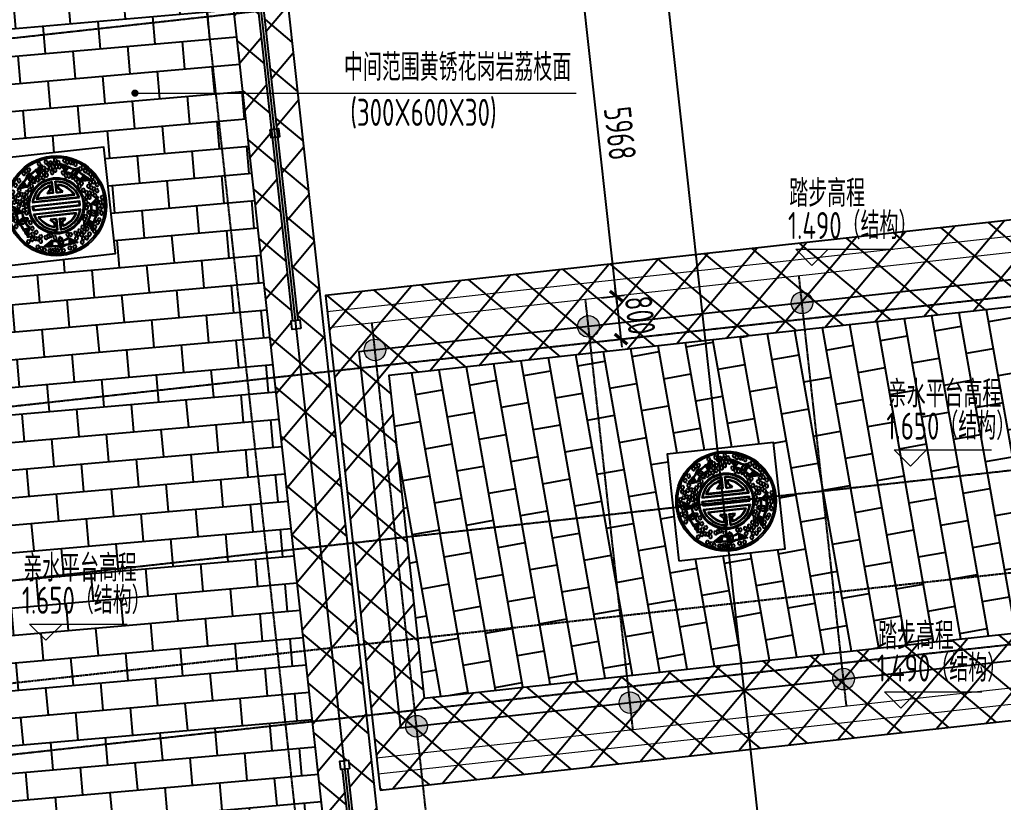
# Model space of a CAD drawing. Header units: millimetres. Extents: x -1003406 to 3312184, y 81337 to 716393.
# Drawn here: x 1310554 to 1328734, y 507760 to 522233 of the extents above; entities that cross this region are included whole.
import ezdxf

# ---------------------------------------------------------------- set-up
doc = ezdxf.new("R2010")
doc.units = ezdxf.units.MM
doc.header["$LTSCALE"] = 10
doc.linetypes.add('DASH', pattern=[0.35, 0.25, -0.1])
doc.linetypes.add('DOTE', pattern=[2.42, 2, -0.2, 0.02, -0.2])
doc.layers.get('0').update_dxf_attribs({"linetype": 'CONTINUOUS'})
doc.layers.get('Defpoints').update_dxf_attribs({"linetype": 'CONTINUOUS'})
for name, color, linetype in [('DIM', 3, 'CONTINUOUS'), ('DOTE', 1, 'DOTE'), ('KZ-BH', 253, 'CONTINUOUS'), ('图层5', 8, 'CONTINUOUS'), ('栏杆-SK', 4, 'CONTINUOUS'), ('码头-SK', 7, 'CONTINUOUS'), ('砖块-sk', 252, 'CONTINUOUS'), ('配筋率', 61, 'CONTINUOUS')]:
    doc.layers.add(name, color=color, linetype=linetype)
for name, color, linetype, lineweight in [('TEXT', 3, 'CONTINUOUS', 15), ('thick', 6, 'CONTINUOUS', 25), ('引线-H', 130, 'CONTINUOUS', 20), ('标注', 7, 'CONTINUOUS', 9)]:
    doc.layers.add(name, color=color, linetype=linetype, lineweight=lineweight)
doc.styles.add('TCCAD_Dimension', font='Tssdeng.shx', dxfattribs={"width": 0.7, "bigfont": 'hztxt.shx'})
doc.styles.add('TSSD_Dimension', font='Tssdeng.shx', dxfattribs={"width": 0.7, "bigfont": 'hztxt.shx'})
doc.dimstyles.new('TSSD_100_150', dxfattribs={"dimtxt": 500, "dimasz": 150, "dimexe": 150, "dimexo": 300, "dimgap": 150, "dimtad": 1, "dimdec": 0, "dimzin": 0, "dimdsep": 46, "dimtxsty": 'TSSD_Dimension', "dimblk": 'ARCHTICK', "dimcen": 0, "dimdle": 150, "dimclrt": 7, "dimadec": 0, "dimazin": 0, "dimtfac": 1, "dimtdec": 0, "dimtix": 1, "dimtmove": 2, "dimatfit": 3, "dimfxl": 1, "dimtolj": 1, "dimtzin": 0, "dimarcsym": 0})
pattern_1 = [(50, (393713.3, 19631.53), (-486.43822, 408.17013), []), (140, (393713.3, 19631.53), (-408.17013, -486.43822), [])]

# ---------------------------------------------------------------- blocks, each defined once
blk = doc.blocks.new('_ArchTick')
at = {"color": 0, "const_width": 0.4}
blk.add_lwpolyline([(-0.71, -0.71), (0.71, 0.71)], dxfattribs=at)
blk = doc.blocks.new('*D455')
at = {"layer": 'Defpoints', "color": 0, "transparency": 16777216}
for p in [(1320925, 523053), (1320358, 522990), (1321012, 517058)]:
    blk.add_point(p, dxfattribs=at)
at = {"layer": 'DIM', "color": 0, "lineweight": -2, "transparency": 16777216}
for p, q in [((1320656, 523023), (1321074, 523069)), ((1321596, 516972), (1320909, 523202)), ((1321310, 517091), (1321729, 517137))]:
    blk.add_line(p, q, dxfattribs=at)
at = {"layer": 'DIM', "color": 0, "lineweight": -2, "transparency": 16777216, "xscale": 150, "yscale": 150, "zscale": 150}
for p, rotation in [((1320925, 523053), 96.29735263667165), ((1321580, 517121), 276.2973526366716)]:
    blk.add_blockref('_ArchTick', p, dxfattribs=dict(at, rotation=rotation))
at = {"layer": 'DIM', "color": 7, "transparency": 16777216, "insert": (1321650, 520130), "char_height": 500, "attachment_point": 5, "rotation": 276.2974, "style": 'TSSD_Dimension'}
blk.add_mtext('\\A1;5968', dxfattribs=at)
blk = doc.blocks.new('*D460')
at = {"layer": 'Defpoints', "color": 0, "transparency": 16777216}
for p in [(1319940, 546116), (1312991, 545349), (1317926, 500620)]:
    blk.add_point(p, dxfattribs=at)
at = {"layer": 'DIM', "color": 0, "lineweight": -2, "transparency": 16777216}
for p, q in [((1324892, 501238), (1319923, 546265)), ((1313289, 545382), (1320089, 546132)), ((1318225, 500653), (1325025, 501404))]:
    blk.add_line(p, q, dxfattribs=at)
at = {"layer": 'DIM', "color": 0, "lineweight": -2, "transparency": 16777216, "xscale": 150, "yscale": 150, "zscale": 150}
for p, rotation in [((1319940, 546116), 96.29735263601), ((1324876, 501387), 276.29735263601)]:
    blk.add_blockref('_ArchTick', p, dxfattribs=dict(at, rotation=rotation))
at = {"layer": 'DIM', "color": 7, "transparency": 16777216, "insert": (1322805, 523795), "char_height": 500, "attachment_point": 5, "rotation": 276.2974, "style": 'TSSD_Dimension'}
blk.add_mtext('\\A1;45000', dxfattribs=at)
blk = doc.blocks.new('$RECOVER_180420175437-0')
at = {"layer": '标注'}
for p, q in [((0, 0), (-150, 150)), ((-150, 150), (750, 150)), ((0, 0), (150, 150))]:
    blk.add_line(p, q, dxfattribs=at)
blk = doc.blocks.new('*D475')
at = {"layer": 'Defpoints', "color": 0, "transparency": 16777216}
for p in [(1321012, 517058), (1321668, 516326), (1321100, 516263)]:
    blk.add_point(p, dxfattribs=at)
at = {"layer": 'DIM', "color": 0, "lineweight": -2, "transparency": 16777216}
for p, q in [((1321580, 517121), (1321563, 517270)), ((1321310, 517091), (1321729, 517137)), ((1321580, 517121), (1321668, 516326)), ((1321398, 516296), (1321817, 516342)), ((1321668, 516326), (1321684, 516176))]:
    blk.add_line(p, q, dxfattribs=at)
at = {"layer": 'DIM', "color": 0, "lineweight": -2, "transparency": 16777216, "xscale": 150, "yscale": 150, "zscale": 150}
for p, rotation in [((1321580, 517121), 276.2973526359207), ((1321668, 516326), 96.29735263592076)]:
    blk.add_blockref('_ArchTick', p, dxfattribs=dict(at, rotation=rotation))
at = {"layer": 'DIM', "color": 7, "transparency": 16777216, "insert": (1322021, 516767), "char_height": 500, "attachment_point": 5, "rotation": 276.2974, "style": 'TSSD_Dimension'}
blk.add_mtext('\\A1;800', dxfattribs=at)
blk = doc.blocks.new('234')
at = {"layer": '图层5'}
for p, q in [((-233.3, 305.4), (-197.6, 254.3)), ((-132.5, 288.6), (-154.1, 333.7)), ((-125.7, 293.8), (-146.8, 338.1)), ((-128.9, 300.4), (-124.8, 350.9)), ((-120.6, 306.5), (-116.3, 356.9)), ((110.5, 317.9), (116.6, 350.7)), ((116.3, 304.3), (124.1, 344.7)), ((117.2, 302.4), (147.6, 333.7)), ((120.1, 295.9), (152.6, 329.8)), ((230.7, 306.3), (193.2, 256.6)), ((-280.8, 193.9), (-310.2, 209.9)), ((-266.1, 195.3), (-302.1, 215.2)), ((-264, 195.5), (-284.4, 234.1)), ((-256.9, 196.3), (-279.2, 237.6)), ((-173.8, 224.9), (-173.8, 224.9)), ((-19.2, 112.7), (-19.2, 207.8)), ((-13.7, 107.2), (-13.7, 214.1)), ((13.7, 107.2), (13.7, 214.1)), ((19.2, 112.7), (19.2, 207.8)), ((173.7, 224.9), (173.7, 224.9)), ((246.6, 204.5), (282.8, 239)), ((253.6, 199.7), (289.2, 233.4)), ((258.9, 204.7), (308.2, 216.4)), ((267.2, 198.7), (316.5, 210.2)), ((-13.7, 107.2), (-73.3, 107.2)), ((-19.2, 112.7), (-64.5, 112.7)), ((-40.3, 140.7), (-40.3, 175.1)), ((-34.9, 136.9), (-34.9, 181.7)), ((13.7, 107.2), (73.3, 107.2)), ((19.2, 112.7), (64.5, 112.7)), ((34.9, 136.9), (34.9, 181.7)), ((40.3, 140.7), (40.3, 175.1)), ((-221.8, 39.9), (221.8, 39.9)), ((-221.8, 6.9), (221.8, 6.9)), ((-221.8, -35.3), (-221.8, 6.9)), ((-214.9, 0), (-214.9, -28.4)), ((214.9, 0), (-214.9, 0)), ((-214.7, 45.4), (214.7, 45.4)), ((-180.7, 69.2), (180.7, 69.2)), ((-171.9, 74.7), (171.9, 74.7)), ((214.9, 0), (214.9, 0)), ((214.9, -28.4), (214.9, 0)), ((221.8, -35.3), (221.8, 6.9)), ((-341.4, -29.4), (-388, -9.7)), ((-338.2, -39.1), (-384.9, -19.6)), ((-330.9, -38.2), (-379.5, -44.5)), ((-328.1, -46.2), (-377.6, -52.8)), ((-221.8, -35.3), (221.8, -35.3)), ((-221.8, -68.3), (221.8, -68.3)), ((-214.9, -28.4), (214.9, -28.4)), ((-214.7, -73.8), (214.7, -73.8)), ((331.6, -33.5), (373.9, -53.8)), ((336.9, -28.7), (376, -47.9)), ((338.5, -27.3), (379.2, -22.2)), ((349.5, -17.5), (382.7, -13.2)), ((-375.2, -136.9), (-315.6, -118.8)), ((-281.1, -105.6), (-281.1, -105.6)), ((-180.7, -97.6), (180.7, -97.6)), ((-171.9, -103.1), (171.9, -103.1)), ((-13.7, -135.6), (-73.3, -135.6)), ((-19.2, -141.1), (-64.5, -141.1)), ((-40.3, -169), (-40.3, -203.5)), ((-34.9, -165.2), (-34.9, -210.1)), ((-19.2, -141.1), (-19.2, -236.2)), ((-13.7, -135.6), (-13.7, -242.5)), ((13.7, -135.6), (13.7, -242.5)), ((13.7, -135.6), (73.3, -135.6)), ((19.2, -141.1), (19.2, -236.2)), ((19.2, -141.1), (64.5, -141.1)), ((34.9, -165.2), (34.9, -210.1)), ((40.3, -169), (40.3, -203.5)), ((281.1, -105.5), (281.1, -105.5)), ((284.2, -181.2), (328.2, -204.9)), ((375.6, -135.5), (316.8, -115.1)), ((-279.6, -193.5), (-325.8, -201.9)), ((-281.1, -200.5), (-324, -207.9)), ((-281.5, -202.6), (-311.5, -230.6)), ((-284.7, -216.9), (-309, -239.9)), ((281.8, -189.3), (324.9, -212.8)), ((285.1, -202.6), (311.2, -245.9)), ((288.2, -192.8), (314.6, -236)), ((-91, -343.6), (-124.2, -381.8)), ((-80.8, -343.5), (-113.8, -381.9)), ((-79.5, -336.3), (-88.5, -384.5)), ((-71, -336.1), (-80, -385.3)), ((0.1, -309.7), (0.1, -309.7)), ((0.7, -408.9), (0.6, -346.7)), ((84.1, -335.5), (77.8, -382)), ((90.3, -339.1), (84.1, -382.2)), ((92.1, -340.1), (109.6, -377.4)), ((104.8, -347.6), (119.2, -377.8))]:
    blk.add_line(p, q, dxfattribs=at)
for radius in [467, 452]:
    blk.add_circle((0, -14.2), radius, dxfattribs=at)
for centre in [(-118.3, 392.7), (-77.4, 348.7), (-52.3, 400.9), (-31.6, 379.4), (-14, 390.5), (8.3, 352.2), (22.7, 387.3), (36.2, 408.9), (40.2, 351.4), (62.6, 385.7), (120.8, 398.4), (144, 381.5), (174.3, 374.5), (196.2, 366.8), (218.7, 353.4), (-321.6, 257.7), (-270, 320), (-244.4, 340.5), (-218.7, 346.6), (-121.8, 261), (-94.8, 262), (-85.6, 305.7), (-60.3, 280.2), (-52.8, 326.2), (-18, 341.9), (-6.9, 300.4), (23.5, 318), (68.2, 344.3), (94.7, 285.6), (259.5, 305.5), (286.3, 313.3), (302.1, 281.6), (327.8, 264.9), (-359.5, 218.8), (-330.6, 168.4), (-208.9, 195.2), (-147.4, 246.6), (119.5, 255.8), (146.6, 249.8), (207.8, 210.7), (226.9, 183.6), (255.1, 168.5), (340.9, 167.1), (348.6, 244.3), (364.6, 213.8), (369.5, 169.9), (-396.1, 117.1), (-389.6, 158.2), (-375.5, 106.8), (-343.4, 123.4), (-313.7, 127.1), (-305.1, 77.6), (-290.4, 121.9), (-266.6, 98.1), (-260.1, 139.2), (-229.6, 163.9), (232.8, 145.5), (264.2, 104.2), (291.4, 79.1), (317.9, 135.7), (341.6, 118.3), (364.6, 105.1), (392.5, 85.4), (398.8, 141.1), (-439.7, 9.5), (-421.4, 48.1), (-416.8, 8.9), (-388.4, 61.8), (-358.6, 65.5), (-349.5, 18.7), (-335.3, 60.3), (-311.5, 36.5), (-280.9, 13), (-279.2, 56.3), (278.5, -7.7), (291.4, 33.8), (313.7, 31.7), (316.5, 71.6), (347.2, 61.7), (368.3, 41.9), (433.4, 17.1), (-427.1, -91.6), (-411.6, -28.5), (-401.3, -62), (-307.2, -22), (-286.6, -49.1), (277.7, -63.4), (296.3, -34.7), (400.8, -87.5), (410.9, -28.6), (422.5, -63.4), (435.7, -26.2), (-396.2, -112.4), (-394.9, -164), (-259.5, -143.1), (-248.1, -199.3), (246.7, -167.2), (261.4, -142.5), (383, -187.4), (410.9, -127), (-274.6, -261), (-246.2, -255.4), (-215.4, -239.2), (-175.7, -284.5), (-105.3, -286.8), (-81.9, -285.2), (77.1, -291.5), (100.5, -294.6), (150.4, -288.3), (189.4, -271.2), (223.7, -238.5), (229.9, -283.7), (250.2, -205.8), (259.5, -226), (261.1, -260.3), (327.2, -289.5), (335, -250.1), (366, -209.8), (-295.9, -318.1), (-259, -300.4), (-229.3, -296.6), (-214.5, -377.2), (-206, -301.9), (-182.2, -325.7), (-128.7, -297.7), (-46.1, -308.6), (152, -336.6), (172.2, -299.3), (201.9, -377.2), (206.5, -310.2), (217.4, -342.9), (250.2, -341.3), (278.3, -310.2), (-180.2, -395.8), (-156.8, -413), (-106.9, -422.3), (-86.6, -427), (-58.5, -423.9), (-38.3, -428.6), (-7.1, -439.5), (19.4, -437.9), (81.8, -419.2), (106.7, -428.6), (128.6, -413)]:
    blk.add_ellipse(centre, major_axis=(0, 19.4), ratio=0.616865, dxfattribs=at)
for centre, major_axis, start_param, end_param in [((-1075.7, 685), (-730.4, 730.4), 3.529693, 3.629181), ((-125.6, 405.7), (-31.2, 31.2), 2.428217, 3.360391), ((117.5, 403.5), (-31.2, 31.2), 1.390652, 2.322825), ((1056.2, 719.3), (730.4, 730.4), 2.692657, 2.792146), ((-359, 348), (92.4, 92.4), 4.470289, 5.085238), ((-359, 348), (96.3, 96.3), 4.481021, 5.004715), ((-167.1, 291.4), (-51.2, 51.2), 0.504812, 2.266005), ((-256.6, 225.4), (-62.4, 62.4), 3.898542, 5.269642), ((-167.1, 291.4), (-47.3, 47.3), 0.585352, 2.25569), ((-256.6, 225.4), (-58.5, 58.5), 3.920107, 5.20412), ((-242.2, 437.6), (-92.4, 92.4), 2.493237, 3.108187), ((-242.2, 437.6), (-96.3, 96.3), 2.552957, 3.097455), ((-81.6, 112.9), (129.4, 129.4), 1.037642, 1.472321), ((-81.6, 112.9), (125.5, 125.5), 1.022339, 1.472321), ((-164.8, 394.4), (-37.9, 37.9), 2.579762, 3.269542), ((-164.8, 394.4), (-41.8, 41.8), 2.605209, 3.228554), ((-1075.7, 685), (-726.5, 726.5), 3.53237, 3.608206), ((-125.6, 405.7), (35.1, 35.1), 4.048283, 4.465521), ((117.5, 403.5), (-35.1, 35.1), 1.856317, 2.273556), ((1056.2, 719.3), (726.5, 726.5), 2.713632, 2.789469), ((157.2, 393.7), (41.8, 41.8), 3.093285, 3.71663), ((157.2, 393.7), (37.9, 37.9), 3.052297, 3.742076), ((85, 109.2), (125.5, 125.5), 0.137129, 0.58711), ((85, 109.2), (-129.4, 129.4), -1.433667, -0.998988), ((232.9, 439.9), (96.3, 96.3), 3.224383, 3.748078), ((232.9, 439.9), (92.4, 92.4), 3.213652, 3.828601), ((239, 239.1), (51.2, 51.2), 0.818972, 2.580164), ((239, 239.1), (-47.3, 47.3), -0.671285, 0.999053), ((148.6, 303.9), (-62.4, 62.4), 2.641905, 4.013005), ((148.6, 303.9), (58.5, 58.5), 4.234267, 5.518279), ((354.4, 354.9), (96.3, 96.3), 2.867116, 3.411615), ((354.4, 354.9), (-92.4, 92.4), 1.2366, 1.85155), ((-360, 227.1), (31.2, 31.2), 4.218085, 5.150259), ((-370.4, 1217.4), (730.4, 730.4), 3.949294, 4.048783), ((-360, 227.1), (35.1, 35.1), 4.683751, 5.100989), ((-370.4, 1217.4), (726.5, 726.5), 3.97027, 4.046106), ((-338.5, 261.8), (37.9, 37.9), 4.308934, 4.998713), ((-338.5, 261.8), (41.8, 41.8), 4.349922, 4.973267), ((0, -14.2), (-185.4, 185.4), 3.926991, 10.210176), ((0, -14.2), (-177.6, 177.6), 3.926991, 10.210176), ((-90.2, 105.2), (-129.4, 129.4), -0.17703, 0.257649), ((-90.2, 105.2), (-125.5, 125.5), -0.17703, 0.272951), ((0, -14.2), (161.4, 161.4), 0.845596, 2.11688), ((0, -14.2), (157.6, 157.6), 0.871808, 2.085356), ((-173.5, 225), (3.97, 3.97), 3.922168, 5.129632), ((0, -14.2), (-161.4, 161.4), 4.166305, 5.437589), ((0, -14.2), (-157.6, 157.6), 4.197829, 5.411377), ((173.8, 224.8), (-3.97, 3.97), 1.094735, 2.302199), ((95.2, 101.9), (-125.5, 125.5), 4.478091, 4.928072), ((95.2, 101.9), (-129.4, 129.4), 4.493394, 4.928072), ((332.1, 1224.1), (-730.4, 730.4), 2.273056, 2.372544), ((332.1, 1224.1), (-726.5, 726.5), 2.275733, 2.351569), ((337.2, 267.9), (41.8, 41.8), 2.919368, 3.542713), ((337.2, 267.9), (37.9, 37.9), 2.893922, 3.583701), ((360.1, 234.1), (35.1, 35.1), 2.791646, 3.208884), ((360.1, 234.1), (31.2, 31.2), 2.742376, 3.67455), ((0, -14.2), (140.7, 140.7), 0.961433, 1.923653), ((0, -14.2), (136.8, 136.8), 0.99543, 1.878793), ((-17.6, 85.4), (-42.3, 42.3), -0.394855, 0.412115), ((-17.6, 85.4), (38.4, 38.4), 1.10904, 1.829393), ((0, -14.2), (-140.7, 140.7), 4.359533, 5.321752), ((17.6, 85.4), (-38.4, 38.4), 4.453792, 5.174146), ((0, -14.2), (-136.8, 136.8), 4.404392, 5.287755), ((17.6, 85.4), (42.3, 42.3), 5.87107, 6.67804), ((-437.2, -3.4), (31.2, 31.2), 5.25565, 6.187824), ((-996.6, -820.8), (730.4, 730.4), 0.073941, 0.17343), ((-437.2, -3.4), (-35.1, 35.1), 3.734123, 4.151362), ((-996.6, -820.8), (-726.5, 726.5), -1.494179, -1.418342), ((1023.6, -792.9), (730.4, 730.4), 1.43602, 1.535508), ((1023.6, -792.9), (726.5, 726.5), 1.456995, 1.532832), ((433.1, 2.2), (-35.1, 35.1), 0.59968, 1.016919), ((433.1, 2.2), (-31.2, 31.2), 0.134014, 1.066188), ((-438.6, -44.2), (37.9, 37.9), 5.407196, 6.096975), ((-438.6, -44.2), (41.8, 41.8), 5.432642, 6.055987), ((-503.7, -104.5), (92.4, 92.4), 5.320671, 5.93562), ((-307.2, -184.1), (-62.4, 62.4), -1.128006, 0.243094), ((-503.7, -104.5), (96.3, 96.3), 5.38039, 5.924889), ((-145.2, -52.1), (129.4, 129.4), 2.294279, 2.728958), ((-145.2, -52.1), (125.5, 125.5), 2.278977, 2.728958), ((0, -14.2), (-161.4, 161.4), 1.024712, 2.295997), ((0, -14.2), (-157.6, 157.6), 1.056236, 2.269784), ((0, -14.2), (161.4, 161.4), 3.987188, 5.258473), ((0, -14.2), (157.6, 157.6), 4.013401, 5.226949), ((314.8, -163.2), (51.2, 51.2), 5.84552, 7.606712), ((143.2, -57.7), (-125.5, 125.5), 3.592881, 4.042862), ((143.2, -57.7), (-129.4, 129.4), 3.592881, 4.02756), ((503.4, -96.2), (-96.3, 96.3), 0.39695, 0.920645), ((503.4, -96.2), (92.4, 92.4), 1.957015, 2.571964), ((436.1, -38.5), (41.8, 41.8), 1.836648, 2.459993), ((436.1, -38.5), (-37.9, 37.9), 0.224864, 0.914643), ((-342.3, -78.6), (-51.2, 51.2), 1.761449, 3.522642), ((-307.2, -184.1), (58.5, 58.5), 0.464355, 1.748368), ((-342.3, -78.6), (47.3, 47.3), 3.412785, 5.083123), ((-455.4, -243.7), (-92.4, 92.4), 4.15613, 4.771079), ((-455.4, -243.7), (-96.3, 96.3), 4.166861, 4.690556), ((-141.4, -63.1), (129.4, 129.4), 2.650403, 3.085082), ((-141.4, -63.1), (-125.5, 125.5), 1.079607, 1.529588), ((-1285.8, 14.1), (-730.4, 730.4), 3.635135, 3.734623), ((-281.1, -105.3), (-3.97, 3.97), 3.608009, 4.815473), ((0, -14.2), (-140.7, 140.7), 1.21794, 2.18016), ((0, -14.2), (-136.8, 136.8), 1.2628, 2.146163), ((-17.6, -113.8), (42.3, 42.3), 2.729478, 3.536447), ((-17.6, -113.8), (-38.4, 38.4), 1.3122, 2.032553), ((0, -14.2), (140.7, 140.7), 4.103026, 5.065245), ((17.6, -113.8), (38.4, 38.4), 4.250632, 4.970986), ((0, -14.2), (136.8, 136.8), 4.137022, 5.020386), ((17.6, -113.8), (-42.3, 42.3), 2.746738, 3.553708), ((281, -105.7), (-3.97, 3.97), -0.161902, 1.045562), ((139.8, -68.9), (125.5, 125.5), 4.792251, 5.242232), ((348.4, -57.3), (62.4, 62.4), 2.956064, 4.327165), ((139.8, -68.9), (129.4, 129.4), 4.807553, 5.242232), ((314.8, -163.2), (-47.3, 47.3), 4.355263, 6.025601), ((348.4, -57.3), (58.5, 58.5), 2.977629, 4.261642), ((460.6, -237.2), (-96.3, 96.3), 0.039683, 0.584181), ((460.6, -237.2), (92.4, 92.4), 1.55076, 2.165709), ((-367.1, -250.8), (-37.9, 37.9), 3.994775, 4.684554), ((-367.1, -250.8), (-41.8, 41.8), 4.035763, 4.659107), ((-340.7, -282), (31.2, 31.2), 5.474722, 6.406896), ((-340.7, -282), (35.1, 35.1), 5.940388, 6.357626), ((-1285.8, 14.1), (726.5, 726.5), 5.226907, 5.302743), ((1280.3, 52.6), (-730.4, 730.4), 1.016419, 1.115907), ((1280.3, 52.6), (-726.5, 726.5), 1.019095, 1.094932), ((347.4, -279.9), (35.1, 35.1), 1.535009, 1.952247), ((347.4, -279.9), (31.2, 31.2), 1.485739, 2.417913), ((372.5, -247.7), (41.8, 41.8), 1.662731, 2.286076), ((372.5, -247.7), (37.9, 37.9), 1.637285, 2.327064), ((459.1, -1211.2), (-730.4, 730.4), -0.240218, -0.14073), ((459.1, -1211.2), (-726.5, 726.5), -0.237542, -0.161705), ((-8.8, -164), (125.5, 125.5), 3.535614, 3.985595), ((-8.8, -164), (129.4, 129.4), 3.550916, 3.985595), ((66.7, -358.9), (62.4, 62.4), 1.699427, 3.070528), ((66.7, -358.9), (-58.5, 58.5), 0.150196, 1.434209), ((-0.2, -309.7), (-3.97, 3.97), -1.418539, -0.211076), ((2.8, -163.8), (-129.4, 129.4), 2.336244, 2.770923), ((2.8, -163.8), (125.5, 125.5), 3.90704, 4.357021), ((-44.5, -359.6), (-51.2, 51.2), 3.018086, 4.779279), ((-44.5, -359.6), (-47.3, 47.3), 3.098626, 4.768964), ((-424.3, -1228.3), (726.5, 726.5), 0.200358, 0.276195), ((-424.3, -1228.3), (730.4, 730.4), 0.179383, 0.278871), ((-145.4, -426.7), (31.2, 31.2), 0.229102, 1.161276), ((-145.4, -426.7), (35.1, 35.1), 0.278372, 0.69561), ((-107, -440.6), (37.9, 37.9), 0.380647, 1.070427), ((-107, -440.6), (41.8, 41.8), 0.406094, 1.029439), ((-69.7, -521.1), (92.4, 92.4), 0.294123, 0.909072), ((-69.7, -521.1), (96.3, 96.3), 0.353842, 0.89834), ((77.5, -518.3), (92.4, 92.4), 0.700378, 1.315327), ((77.5, -518.3), (-96.3, 96.3), -0.859687, -0.335992), ((111.6, -436.4), (41.8, 41.8), 0.580011, 1.203356), ((111.6, -436.4), (-37.9, 37.9), -1.031773, -0.341994), ((149.4, -421), (-35.1, 35.1), -0.656957, -0.239718), ((149.4, -421), (-31.2, 31.2), -1.122623, -0.190449)]:
    blk.add_ellipse(centre, major_axis=major_axis, ratio=1, start_param=start_param, end_param=end_param, dxfattribs=at)

msp = doc.modelspace()

# ---------------------------------------------------------------- hatches: boundary and pattern name
at = {"layer": 'KZ-BH'}
h = msp.add_hatch(color=256, dxfattribs=at)
h.dxf.hatch_style = 1
edge = h.paths.add_edge_path()
edge.add_arc((1325013, 516996.6), 200, 0, 360)
h = msp.add_hatch(color=256, dxfattribs=at)
h.dxf.hatch_style = 1
edge = h.paths.add_edge_path()
edge.add_arc((1321066.9, 516561.1), 200, 0, 360)
h = msp.add_hatch(color=256, dxfattribs=at)
h.dxf.hatch_style = 1
edge = h.paths.add_edge_path()
edge.add_arc((1317120.9, 516125.6), 200, 0, 360)
h = msp.add_hatch(color=256, dxfattribs=at)
h.dxf.hatch_style = 1
edge = h.paths.add_edge_path()
edge.add_arc((1325780.8, 510038.8), 200, 0, 360)
h = msp.add_hatch(color=256, dxfattribs=at)
h.dxf.hatch_style = 1
edge = h.paths.add_edge_path()
edge.add_arc((1321834.8, 509603.3), 200, 0, 360)
h = msp.add_hatch(color=256, dxfattribs=at)
h.dxf.hatch_style = 1
edge = h.paths.add_edge_path()
edge.add_arc((1317888.7, 509167.9), 200, 0, 360)
at = {"layer": '砖块-sk'}
h = msp.add_hatch(dxfattribs=at)
h.set_pattern_fill('ANSI37', color=256, scale=200, angle=5)
h.set_pattern_definition(pattern_1)
h.paths.add_polyline_path([(1315429.1, 523250.8), (1315011.7, 523204.8), (1315029.2, 523045.7), (1314999.4, 523042.5), (1315310.9, 520219.6), (1315340.7, 520222.9), (1315358.3, 520063.8), (1315328.5, 520060.6), (1315701.8, 516677.1), (1315731.7, 516680.4), (1315749.2, 516521.4), (1315590.2, 516503.8), (1315572.6, 516662.9), (1315602.4, 516666.2), (1315229.1, 520049.6), (1315199.3, 520046.3), (1315181.7, 520205.3), (1315211.5, 520208.6), (1314900, 523031.5), (1314870.2, 523028.2), (1314852.6, 523187.2), (1314435.2, 523141.2), (1316822.8, 501504.7), (1308871.1, 500627.2), (1306483.4, 522263.7), (1306066, 522217.6), (1306083.5, 522058.5), (1306053.7, 522055.3), (1306384.6, 519056.9), (1306414.4, 519060.1), (1306432, 518901.1), (1306402.1, 518897.8), (1306694.3, 516250.5), (1306724.1, 516253.8), (1306741.7, 516094.8), (1306711.8, 516091.5), (1307023.4, 513268.6), (1307053.2, 513271.9), (1307070.7, 513112.9), (1307040.9, 513109.6), (1307352.4, 510286.7), (1307382.2, 510290), (1307399.8, 510131), (1307370, 510127.7), (1307681.5, 507304.8), (1307711.3, 507308.1), (1307728.9, 507149.1), (1307699, 507145.8), (1308016, 504184), (1308040.4, 504326.2), (1308057.9, 504167.2), (1308028.1, 504163.9), (1308339.6, 501341), (1308369.4, 501344.3), (1308387, 501185.3), (1308357.2, 501182), (1308470, 500159.5), (1308499.8, 500162.8), (1308503, 500133.9), (1310145.3, 500315.1), (1310142, 500344.9), (1310301, 500362.5), (1310304.3, 500332.6), (1313127.2, 500644.2), (1313123.9, 500674), (1313282.9, 500691.5), (1313286.2, 500661.7), (1316109.1, 500973.2), (1316105.8, 501003), (1316264.8, 501020.6), (1316268.1, 500990.8), (1317289.7, 501103.5), (1317286.5, 501132.4), (1317316.3, 501135.7), (1317135, 502778.9), (1317105.2, 502775.6), (1317087.6, 502934.6), (1317117.4, 502937.9), (1316805.9, 505760.8), (1316776.1, 505757.5), (1316758.5, 505916.5), (1316788.4, 505919.8), (1316518.2, 508367.7), (1316488.4, 508364.5), (1316470.8, 508523.5), (1316629.9, 508541), (1316647.4, 508382), (1316617.6, 508378.7), (1316887.8, 505930.8), (1316917.6, 505934), (1316935.1, 505775), (1316905.3, 505771.7), (1317216.8, 502948.9), (1317246.6, 502952.2), (1317264.2, 502793.1), (1317234.4, 502789.8), (1317415.7, 501146.7), (1317445.5, 501150), (1317463.1, 500990.9), (1317304, 500973.4), (1317300.6, 501004.1), (1316279.1, 500891.4), (1316282.3, 500861.6), (1316123.3, 500844), (1316120, 500873.8), (1313297.2, 500562.3), (1313300.4, 500532.5), (1313141.4, 500514.9), (1313138.1, 500544.8), (1310315.3, 500233.2), (1310318.5, 500203.4), (1310159.5, 500185.9), (1310156.2, 500215.7), (1308514, 500034.5), (1308517.4, 500003.8), (1308358.3, 499986.2), (1308340.8, 500145.2), (1308370.6, 500148.5), (1308257.8, 501171), (1308227.9, 501167.7), (1308210.4, 501326.7), (1308240.2, 501330), (1307928.7, 504152.9), (1307898.9, 504149.6), (1307881.3, 504308.6), (1307926.4, 504174.1), (1307599.6, 507134.8), (1307569.8, 507131.5), (1307552.3, 507290.5), (1307582.1, 507293.8), (1307270.6, 510116.7), (1307240.8, 510113.4), (1307223.2, 510272.4), (1307253, 510275.7), (1306941.5, 513098.6), (1306911.7, 513095.3), (1306894.1, 513254.3), (1306924, 513257.6), (1306612.4, 516080.5), (1306582.6, 516077.2), (1306565.1, 516236.2), (1306594.9, 516239.5), (1306302.7, 518886.8), (1306272.9, 518883.6), (1306255.4, 519042.6), (1306285.2, 519045.9), (1305954.3, 522044.3), (1305924.5, 522041), (1305906.9, 522200), (1305489.5, 522154), (1307986.8, 499523.6), (1317926.5, 500620.4)])
edge = h.paths.add_edge_path()
edge.add_line((1314953.3, 523459.9), (1314983.2, 523463.2))
edge.add_line((1314983.2, 523463.2), (1315000.7, 523304.2))
edge.add_line((1315000.7, 523304.2), (1315418.2, 523350.2))
edge.add_line((1315418.2, 523350.2), (1312990.5, 545348.9))
edge.add_line((1312990.5, 545348.9), (1300286.3, 537870.7))
edge.add_arc((1266435.5, 517944.8), 39280, 6.29735, 30.48275, ccw=False)
edge.add_line((1305478.5, 522253.4), (1305896, 522299.4))
edge.add_line((1305896, 522299.4), (1305878.4, 522458.5))
edge.add_line((1305878.4, 522458.5), (1305907.9, 522461.7))
edge.add_arc((1266435.5, 517944.8), 39730, 6.52809, 10.6183)
edge.add_line((1305485.2, 525265.7), (1305455.7, 525260.1))
edge.add_line((1305455.7, 525260.1), (1305426.2, 525417.4))
edge.add_line((1305426.2, 525417.4), (1305455.4, 525422.9))
edge.add_arc((1266435.5, 517944.8), 39730, 10.84904, 14.93925)
edge.add_line((1304822.6, 528187), (1304793.7, 528179.3))
edge.add_line((1304793.7, 528179.3), (1304752.4, 528333.8))
edge.add_line((1304752.4, 528333.8), (1304781.1, 528341.5))
edge.add_arc((1266435.5, 517944.8), 39730, 15.16999, 19.2602)
edge.add_line((1303941.8, 531050.1), (1303913.5, 531040.2))
edge.add_line((1303913.5, 531040.2), (1303860.7, 531191.2))
edge.add_line((1303860.7, 531191.2), (1303888.8, 531201))
edge.add_arc((1266435.5, 517944.8), 39730, 19.49094, 29.83378)
edge.add_line((1300900.2, 537709.9), (1312619.5, 544608.3))
edge.add_line((1312619.5, 544608.3), (1314299.2, 529387.5))
edge.add_line((1314299.2, 529387.5), (1314329, 529390.7))
edge.add_line((1314329, 529390.7), (1314346.6, 529231.7))
edge.add_line((1314346.6, 529231.7), (1314316.8, 529228.4))
edge.add_line((1314316.8, 529228.4), (1314628.3, 526405.6))
edge.add_line((1314628.3, 526405.6), (1314658.1, 526408.8))
edge.add_line((1314658.1, 526408.8), (1314675.6, 526249.8))
edge.add_line((1314675.6, 526249.8), (1314645.8, 526246.5))
edge.add_line((1314645.8, 526246.5), (1314953.3, 523459.9))
edge = h.paths.add_edge_path(flags=17)
edge.add_line((1303983.2, 531234), (1304011.8, 531244))
edge.add_line((1304011.8, 531244), (1304064.6, 531093))
edge.add_line((1304064.6, 531093), (1304036.3, 531083.1))
edge.add_arc((1266435.5, 517944.8), 39830, 15.16941, 19.2602, ccw=False)
edge.add_line((1304877.7, 528367.3), (1304907, 528375.1))
edge.add_line((1304907, 528375.1), (1304948.2, 528220.5))
edge.add_line((1304948.2, 528220.5), (1304919.3, 528212.8))
edge.add_arc((1266435.5, 517944.8), 39830, 10.84846, 14.93925, ccw=False)
edge.add_line((1305553.7, 525441.3), (1305583.5, 525446.9))
edge.add_line((1305583.5, 525446.9), (1305613, 525289.6))
edge.add_line((1305613, 525289.6), (1305583.5, 525284.1))
edge.add_arc((1266435.5, 517944.8), 39830, 6.52751, 10.6183, ccw=False)
edge.add_line((1306007.3, 522472.7), (1306037.5, 522476))
edge.add_line((1306037.5, 522476), (1306055, 522317))
edge.add_line((1306055, 522317), (1306472.5, 522363))
edge.add_arc((1266435.5, 517944.8), 40280, 6.29735, 29.06016)
edge.add_line((1301644.7, 537509.9), (1312166.1, 543703.2))
edge.add_line((1312166.1, 543703.2), (1314424.2, 523240.6))
edge.add_line((1314424.2, 523240.6), (1314841.7, 523286.6))
edge.add_line((1314841.7, 523286.6), (1314824.1, 523445.7))
edge.add_line((1314824.1, 523445.7), (1314853.9, 523448.9))
edge.add_line((1314853.9, 523448.9), (1314546.4, 526235.6))
edge.add_line((1314546.4, 526235.6), (1314516.6, 526232.3))
edge.add_line((1314516.6, 526232.3), (1314499.1, 526391.3))
edge.add_line((1314499.1, 526391.3), (1314528.9, 526394.6))
edge.add_line((1314528.9, 526394.6), (1314217.4, 529217.5))
edge.add_line((1314217.4, 529217.5), (1314187.5, 529214.2))
edge.add_line((1314187.5, 529214.2), (1314170, 529373.2))
edge.add_line((1314170, 529373.2), (1314199.8, 529376.5))
edge.add_line((1314199.8, 529376.5), (1312537.1, 544443.8))
edge.add_line((1312537.1, 544443.8), (1301036, 537673.8))
edge.add_arc((1266435.5, 517944.8), 39830, 19.49036, 29.69154, ccw=False)
h.paths.add_polyline_path([(1317374.5, 515650.6), (1337701.1, 517893.7), (1337591.5, 518887.7), (1316270.9, 516534.9), (1317148.4, 508583.1), (1338469, 510936), (1338359.3, 511929.9), (1318032.7, 509686.8)])
h.paths.add_polyline_path([(1358127.1, 520147.8), (1358785.3, 514184), (1338458.7, 511940.9), (1338568.4, 510946.9), (1359888.9, 513299.7), (1359011.4, 521251.5), (1337690.8, 518898.7), (1337800.5, 517904.7)])
h = msp.add_hatch(dxfattribs=at)
h.set_pattern_fill('AR-B816', color=256, scale=2.5, angle=5)
h.set_pattern_definition([(5, (393713.3, 19631.53), (-44.27512, 506.0669), []), (95, (393713.3, 19631.53), (-550.34202, 461.7918), [508, -508])])
h.paths.add_polyline_path([(1308871.1, 500627.2), (1316822.8, 501504.7), (1314435.2, 523141.2), (1306483.4, 522263.7)])
h.paths.add_polyline_path([(1310359.1, 517689.6), (1310141.9, 519657.6), (1312109.9, 519874.8), (1312327.1, 517906.7)], flags=16)
h.paths.add_polyline_path([(1313694.1, 506219.1), (1313911.3, 504251), (1311943.2, 504033.8), (1311726, 506001.9)], flags=16)
h = msp.add_hatch(dxfattribs=at)
h.set_pattern_fill('ANSI37', color=256, scale=200, angle=5)
h.set_pattern_definition(pattern_1)
h.paths.add_polyline_path([(1337591.5, 518887.7), (1337558.5, 519185.9), (1316238, 516833.1), (1316270.9, 516534.9)])
h.paths.add_polyline_path([(1337558.5, 519185.9), (1337525.6, 519484.1), (1316205.1, 517131.2), (1316238, 516833.1)])
h.paths.add_polyline_path([(1358978.5, 521549.7), (1358945.6, 521847.8), (1337625, 519495), (1337657.9, 519196.8)])
h.paths.add_polyline_path([(1359011.4, 521251.5), (1358978.5, 521549.7), (1337657.9, 519196.8), (1337690.8, 518898.7)])
h.paths.add_polyline_path([(1359921.8, 513001.5), (1359888.9, 513299.7), (1338568.4, 510946.9), (1338601.3, 510648.7)])
h.paths.add_polyline_path([(1359954.7, 512703.4), (1359921.8, 513001.5), (1338601.3, 510648.7), (1338634.2, 510350.5)])
h.paths.add_polyline_path([(1338501.9, 510637.8), (1317181.3, 508284.9), (1317214.2, 507986.8), (1338534.8, 510339.6)])
h.paths.add_polyline_path([(1338469, 510936), (1317148.4, 508583.1), (1317181.3, 508284.9), (1338501.9, 510637.8)])
h = msp.add_hatch(dxfattribs=at)
h.set_pattern_fill('AR-B816', color=256, scale=2.5, angle=280)
h.set_pattern_definition([(280, (393713.3, 19631.53), (500.28234, 88.21327), []), (10, (393713.3, 19631.53), (412.06906, 588.49561), [508, -508])])
h.paths.add_polyline_path([(1317374.5, 515650.6), (1318032.7, 509686.8), (1338359.3, 511929.9), (1337701.1, 517893.7)])
h.paths.add_polyline_path([(1334348.2, 515501.5), (1336316.3, 515718.7), (1336533.4, 513750.6), (1334565.4, 513533.4)], flags=16)
h.paths.add_polyline_path([(1324486.9, 514413.3), (1324704, 512445.2), (1322736, 512228), (1322518.8, 514196.1)], flags=16)
h.paths.add_polyline_path([(1337800.5, 517904.7), (1338458.7, 511940.9), (1358785.3, 514184), (1358127.1, 520147.8)])
h.paths.add_polyline_path([(1343892.8, 516554.8), (1345860.8, 516772), (1346078, 514803.9), (1344110, 514586.7)], flags=16)
h.paths.add_polyline_path([(1352068.5, 517457), (1354036.5, 517674.2), (1354253.7, 515706.1), (1352285.6, 515489)], flags=16)

# ---------------------------------------------------------------- linework, layer by layer
at = {"layer": 'DOTE'}
for points in [[(1316814.1, 497025.4), (1311499.6, 545184.4)], [(1305577.2, 521358.8), (1323592.7, 523346.9)], [(1306319.6, 514631.8), (1361321.7, 520701.6)], [(1306670.6, 511451.1), (1361672.7, 517520.9)], [(1325835.7, 509541.8), (1324958.1, 517493.5)], [(1321889.6, 509106.4), (1321012.1, 517058.1)], [(1319199.6, 497288.7), (1317066.1, 516622.6)], [(1307021.6, 508270.5), (1362023.7, 514340.2)]]:
    msp.add_lwpolyline(points, dxfattribs=at)
at = {"layer": 'thick', "linetype": 'DASH', "ltscale": 1.5}
msp.add_lwpolyline([(1303950, 509250.8), (1364410.4, 515937.6)], dxfattribs=at)
at = {"layer": '引线-H', "ltscale": 2}
msp.add_line((1312685.3, 520875.2), (1320840.5, 520875.2), dxfattribs=at)
at = {"layer": '引线-H', "ltscale": 2, "const_width": 66.7}
msp.add_lwpolyline([(1312652.8, 520867.8, 1), (1312717.8, 520882.6, 1)], format="xyb", close=True, dxfattribs=at)
at = {"layer": '栏杆-SK'}
for points in [[(1315602.4, 516666.2), (1314900, 523031.5)], [(1315701.8, 516677.1), (1314999.4, 523042.5)], [(1307943.9, 504015.1), (1308384.8, 500020.2), (1317429.9, 501018.4), (1316617.6, 508378.7)], [(1308043.3, 504026.1), (1308473.2, 500130.6), (1317319.5, 501106.8), (1316518.2, 508367.7)]]:
    msp.add_lwpolyline(points, dxfattribs=at)
for points in [[(1315181.7, 520205.3), (1315340.7, 520222.9), (1315358.3, 520063.8), (1315199.3, 520046.3)], [(1315749.2, 516521.4), (1315590.2, 516503.8), (1315572.6, 516662.9), (1315731.7, 516680.4)], [(1316647.4, 508382), (1316488.4, 508364.5), (1316470.8, 508523.5), (1316629.9, 508541)]]:
    msp.add_lwpolyline(points, close=True, dxfattribs=at)
at = {"layer": '码头-SK', "lineweight": 0}
for points in [[(1317926.5, 500620.4), (1315429.1, 523250.8)], [(1337525.6, 519484.1), (1316205.1, 517131.2)], [(1337558.5, 519185.9), (1316238, 516833.1)], [(1337591.5, 518887.7), (1316270.9, 516534.9)], [(1316205.1, 517131.2), (1316270.9, 516534.9)], [(1316270.9, 516534.9), (1317148.4, 508583.1)], [(1317148.4, 508583.1), (1338469, 510936)], [(1317181.3, 508284.9), (1338501.9, 510637.8)], [(1317214.2, 507986.8), (1338534.8, 510339.6)], [(1317148.4, 508583.1), (1317214.2, 507986.8)]]:
    msp.add_lwpolyline(points, dxfattribs=at)
for centre in [(1325013, 516996.6), (1321066.9, 516561.1), (1317120.9, 516125.6), (1325780.8, 510038.8), (1321834.8, 509603.3), (1317888.7, 509167.9)]:
    msp.add_circle(centre, 200, dxfattribs=at)
at = {"layer": '砖块-sk'}
for points in [[(1306483.4, 522263.7), (1308871.1, 500627.2), (1316822.8, 501504.7), (1314435.2, 523141.2)], [(1337701.1, 517893.7), (1317374.5, 515650.6), (1318032.7, 509686.8), (1338359.3, 511929.9)]]:
    msp.add_lwpolyline(points, dxfattribs=at)
for points in [[(1310359.1, 517689.6), (1312327.1, 517906.7), (1312109.9, 519874.8), (1310141.9, 519657.6)], [(1322736, 512228), (1324704, 512445.2), (1324486.9, 514413.3), (1322518.8, 514196.1)]]:
    msp.add_lwpolyline(points, close=True, dxfattribs=at)
at = {"layer": '配筋率'}
for points in [[(1307986.8, 499523.6), (1305489.4, 522153.9), (1315429.1, 523250.8), (1317926.5, 500620.4)], [(1317214.2, 507986.8), (1338534.8, 510339.6), (1337525.6, 519484.1), (1316205.1, 517131.2)]]:
    msp.add_lwpolyline(points, close=True, dxfattribs=at)
at = {"layer": '配筋率', "linetype": 'Continuous'}
for points in [[(1305986.5, 522208.8), (1308429, 500075.4), (1317374.7, 501062.6), (1314932.2, 523196)], [(1337646.3, 518390.7), (1316822.7, 516092.7), (1317590.5, 509135), (1338414.1, 511432.9)]]:
    msp.add_lwpolyline(points, dxfattribs=at)

# ---------------------------------------------------------------- block references
at = {"layer": '标注', "xscale": 2, "yscale": 2, "zscale": 2}
for p in [(1325197.3, 517686.3), (1327016.4, 513977.3), (1311038, 510756.8, 383963.8), (1326838, 509503.2)]:
    msp.add_blockref('$RECOVER_180420175437-0', p, dxfattribs=at)
at = {"layer": '砖块-sk', "xscale": 1.98, "yscale": 1.98, "zscale": 1.98, "rotation": 6.297352635697527}
for p in [(1311230.3, 518819.8), (1323607.3, 513358.3)]:
    msp.add_blockref('234', p, dxfattribs=at)

# ---------------------------------------------------------------- texts
at = {"layer": 'TEXT', "style": 'TSSD_Dimension', "width": 0.7}
for s, p in [('中间范围黄锈花岗岩荔枝面', (1316548.3, 521101.8)), ('(300X600X30)', (1316663.5, 520268.9))]:
    msp.add_text(s, height=500, dxfattribs=at).set_placement(p)
at = {"layer": '标注', "style": 'TCCAD_Dimension', "width": 0.7}
for s, p in [('踏步高程', (1324779, 518771.4)), ('1.490（结构）', (1324754.8, 518176.1, -383963.8)), ('亲水平台高程', (1326598, 515062.4)), ('1.650（结构）', (1326573.9, 514467, -383963.8)), ('亲水平台高程', (1310619.7, 511841.9, 383963.8)), ('1.650（结构）', (1310595.6, 511246.5)), ('踏步高程', (1326419.7, 510588.3)), ('1.490（结构）', (1326395.6, 509993, -383963.8))]:
    msp.add_text(s, height=500, dxfattribs=at).set_placement(p)

# ---------------------------------------------------------------- dimensions: what is measured, and where the dimension line sits
at = {"layer": 'DIM'}
for p1, p2, distance, picture, middle in [((1317926.5, 500620.4), (1312990.5, 545348.9), -6991.4, '*D460', (1322805.3, 523795.4)), ((1321012.1, 517058.1), (1320357.5, 522989.9), -571.2, '*D455', (1321650.1, 520130.5)), ((1321012.1, 517058.1), (1321099.9, 516262.9), 571.2, '*D475', (1322021.3, 516767))]:
    dim = msp.add_aligned_dim(p1=p1, p2=p2, distance=distance, dimstyle='TSSD_100_150', dxfattribs=at)
    dim.commit()
    dim.dimension.update_dxf_attribs({"geometry": picture, "text_midpoint": middle})

doc.saveas('drawing.dxf')
